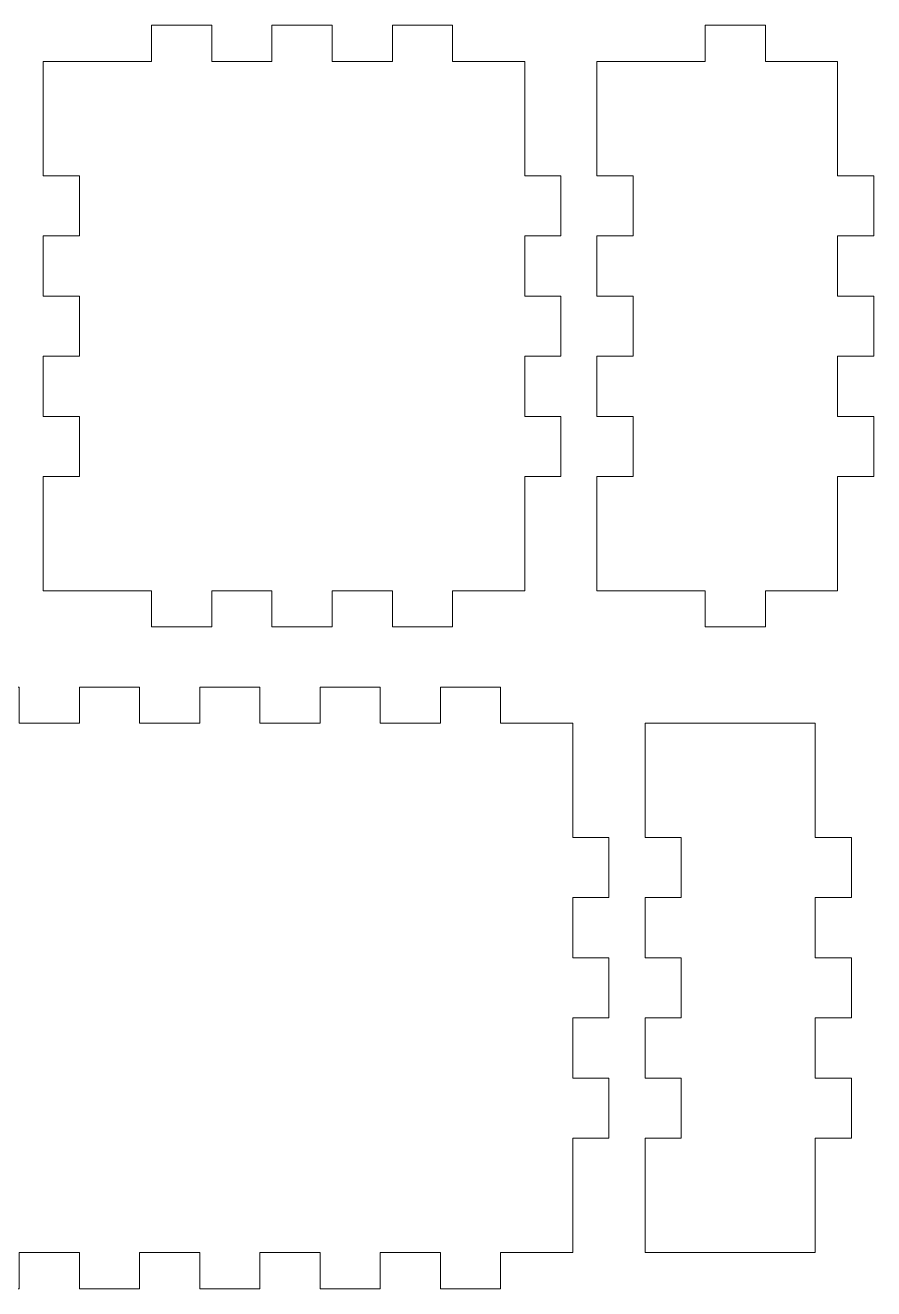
# Model space of a CAD drawing. Header units: centimetres. Extents: x -16 to 372, y -89 to 17.
# Drawn here: x 204.88 to 211.93, y 2.95 to 13.45 of the extents above; entities that cross this region are included whole.
import ezdxf

# ---------------------------------------------------------------- set-up
doc = ezdxf.new("R2010")
doc.units = ezdxf.units.CM
doc.header["$MEASUREMENT"] = 0
doc.layers.add('Capa 1', color=7, linetype='Continuous')

msp = doc.modelspace()

# ---------------------------------------------------------------- linework, layer by layer
at = {"layer": 'Capa 1', "color": 5, "lineweight": 9}
for points, knots in [([(205.03017, 8.74901), (205.03017, 8.74901), (205.68017, 8.74901), (205.68017, 8.74901), (205.68017, 8.74901), (205.68017, 8.74901), (205.93017, 8.74901), (205.93017, 8.74901), (205.93017, 8.74901), (205.93017, 8.74901), (205.93017, 8.44901), (205.93017, 8.44901), (205.93017, 8.44901), (205.93017, 8.44901), (206.43017, 8.44901), (206.43017, 8.44901), (206.43017, 8.44901), (206.43017, 8.44901), (206.43017, 8.74901), (206.43017, 8.74901), (206.43017, 8.74901), (206.43017, 8.74901), (206.68017, 8.74901), (206.68017, 8.74901), (206.68017, 8.74901), (206.68017, 8.74901), (206.93017, 8.74901), (206.93017, 8.74901), (206.93017, 8.74901), (206.93017, 8.74901), (206.93017, 8.44901), (206.93017, 8.44901), (206.93017, 8.44901), (206.93017, 8.44901), (207.43017, 8.44901), (207.43017, 8.44901), (207.43017, 8.44901), (207.43017, 8.44901), (207.43017, 8.74901), (207.43017, 8.74901), (207.43017, 8.74901), (207.43017, 8.74901), (207.68017, 8.74901), (207.68017, 8.74901), (207.68017, 8.74901), (207.68017, 8.74901), (207.93017, 8.74901), (207.93017, 8.74901), (207.93017, 8.74901), (207.93017, 8.74901), (207.93017, 8.44901), (207.93017, 8.44901), (207.93017, 8.44901), (207.93017, 8.44901), (208.43017, 8.44901), (208.43017, 8.44901), (208.43017, 8.44901), (208.43017, 8.44901), (208.43017, 8.74901), (208.43017, 8.74901), (208.43017, 8.74901), (208.43017, 8.74901), (208.68017, 8.74901), (208.68017, 8.74901), (208.68017, 8.74901), (208.68017, 8.74901), (209.03017, 8.74901), (209.03017, 8.74901), (209.03017, 8.74901), (209.03017, 8.74901), (209.03017, 9.44901), (209.03017, 9.44901), (209.03017, 9.44901), (209.03017, 9.44901), (209.03017, 9.69901), (209.03017, 9.69901), (209.03017, 9.69901), (209.03017, 9.69901), (209.33017, 9.69901), (209.33017, 9.69901), (209.33017, 9.69901), (209.33017, 9.69901), (209.33017, 10.19901), (209.33017, 10.19901), (209.33017, 10.19901), (209.33017, 10.19901), (209.03017, 10.19901), (209.03017, 10.19901), (209.03017, 10.19901), (209.03017, 10.19901), (209.03017, 10.44901), (209.03017, 10.44901), (209.03017, 10.44901), (209.03017, 10.44901), (209.03017, 10.69901), (209.03017, 10.69901), (209.03017, 10.69901), (209.03017, 10.69901), (209.33017, 10.69901), (209.33017, 10.69901), (209.33017, 10.69901), (209.33017, 10.69901), (209.33017, 11.19901), (209.33017, 11.19901), (209.33017, 11.19901), (209.33017, 11.19901), (209.03017, 11.19901), (209.03017, 11.19901), (209.03017, 11.19901), (209.03017, 11.19901), (209.03017, 11.44901), (209.03017, 11.44901), (209.03017, 11.44901), (209.03017, 11.44901), (209.03017, 11.69901), (209.03017, 11.69901), (209.03017, 11.69901), (209.03017, 11.69901), (209.33017, 11.69901), (209.33017, 11.69901), (209.33017, 11.69901), (209.33017, 11.69901), (209.33017, 12.19901), (209.33017, 12.19901), (209.33017, 12.19901), (209.33017, 12.19901), (209.03017, 12.19901), (209.03017, 12.19901), (209.03017, 12.19901), (209.03017, 12.19901), (209.03017, 12.44901), (209.03017, 12.44901), (209.03017, 12.44901), (209.03017, 12.44901), (209.03017, 13.14901), (209.03017, 13.14901), (209.03017, 13.14901), (209.03017, 13.14901), (208.68017, 13.14901), (208.68017, 13.14901), (208.68017, 13.14901), (208.68017, 13.14901), (208.43017, 13.14901), (208.43017, 13.14901), (208.43017, 13.14901), (208.43017, 13.14901), (208.43017, 13.44901), (208.43017, 13.44901), (208.43017, 13.44901), (208.43017, 13.44901), (207.93017, 13.44901), (207.93017, 13.44901), (207.93017, 13.44901), (207.93017, 13.44901), (207.93017, 13.14901), (207.93017, 13.14901), (207.93017, 13.14901), (207.93017, 13.14901), (207.68017, 13.14901), (207.68017, 13.14901), (207.68017, 13.14901), (207.68017, 13.14901), (207.43017, 13.14901), (207.43017, 13.14901), (207.43017, 13.14901), (207.43017, 13.14901), (207.43017, 13.44901), (207.43017, 13.44901), (207.43017, 13.44901), (207.43017, 13.44901), (206.93017, 13.44901), (206.93017, 13.44901), (206.93017, 13.44901), (206.93017, 13.44901), (206.93017, 13.14901), (206.93017, 13.14901), (206.93017, 13.14901), (206.93017, 13.14901), (206.68017, 13.14901), (206.68017, 13.14901), (206.68017, 13.14901), (206.68017, 13.14901), (206.43017, 13.14901), (206.43017, 13.14901), (206.43017, 13.14901), (206.43017, 13.14901), (206.43017, 13.44901), (206.43017, 13.44901), (206.43017, 13.44901), (206.43017, 13.44901), (205.93017, 13.44901), (205.93017, 13.44901), (205.93017, 13.44901), (205.93017, 13.44901), (205.93017, 13.14901), (205.93017, 13.14901), (205.93017, 13.14901), (205.93017, 13.14901), (205.68017, 13.14901), (205.68017, 13.14901), (205.68017, 13.14901), (205.68017, 13.14901), (205.03017, 13.14901), (205.03017, 13.14901), (205.03017, 13.14901), (205.03017, 13.14901), (205.03017, 12.44901), (205.03017, 12.44901), (205.03017, 12.44901), (205.03017, 12.44901), (205.03017, 12.19901), (205.03017, 12.19901), (205.03017, 12.19901), (205.03017, 12.19901), (205.33017, 12.19901), (205.33017, 12.19901), (205.33017, 12.19901), (205.33017, 12.19901), (205.33017, 11.69901), (205.33017, 11.69901), (205.33017, 11.69901), (205.33017, 11.69901), (205.03017, 11.69901), (205.03017, 11.69901), (205.03017, 11.69901), (205.03017, 11.69901), (205.03017, 11.44901), (205.03017, 11.44901), (205.03017, 11.44901), (205.03017, 11.44901), (205.03017, 11.19901), (205.03017, 11.19901), (205.03017, 11.19901), (205.03017, 11.19901), (205.33017, 11.19901), (205.33017, 11.19901), (205.33017, 11.19901), (205.33017, 11.19901), (205.33017, 10.69901), (205.33017, 10.69901), (205.33017, 10.69901), (205.33017, 10.69901), (205.03017, 10.69901), (205.03017, 10.69901), (205.03017, 10.69901), (205.03017, 10.69901), (205.03017, 10.44901), (205.03017, 10.44901), (205.03017, 10.44901), (205.03017, 10.44901), (205.03017, 10.19901), (205.03017, 10.19901), (205.03017, 10.19901), (205.03017, 10.19901), (205.33017, 10.19901), (205.33017, 10.19901), (205.33017, 10.19901), (205.33017, 10.19901), (205.33017, 9.69901), (205.33017, 9.69901), (205.33017, 9.69901), (205.33017, 9.69901), (205.03017, 9.69901), (205.03017, 9.69901), (205.03017, 9.69901), (205.03017, 9.69901), (205.03017, 9.44901), (205.03017, 9.44901), (205.03017, 9.44901), (205.03017, 9.44901), (205.03017, 8.74901), (205.03017, 8.74901)], [0, 0, 0, 0, 0.01449275, 0.01449275, 0.01449275, 0.01449275, 0.02898551, 0.02898551, 0.02898551, 0.02898551, 0.04347826, 0.04347826, 0.04347826, 0.04347826, 0.05797101, 0.05797101, 0.05797101, 0.05797101, 0.07246377, 0.07246377, 0.07246377, 0.07246377, 0.08695652, 0.08695652, 0.08695652, 0.08695652, 0.10144928, 0.10144928, 0.10144928, 0.10144928, 0.11594203, 0.11594203, 0.11594203, 0.11594203, 0.13043478, 0.13043478, 0.13043478, 0.13043478, 0.14492754, 0.14492754, 0.14492754, 0.14492754, 0.15942029, 0.15942029, 0.15942029, 0.15942029, 0.17391304, 0.17391304, 0.17391304, 0.17391304, 0.1884058, 0.1884058, 0.1884058, 0.1884058, 0.20289855, 0.20289855, 0.20289855, 0.20289855, 0.2173913, 0.2173913, 0.2173913, 0.2173913, 0.23188406, 0.23188406, 0.23188406, 0.23188406, 0.24637681, 0.24637681, 0.24637681, 0.24637681, 0.26086957, 0.26086957, 0.26086957, 0.26086957, 0.27536232, 0.27536232, 0.27536232, 0.27536232, 0.28985507, 0.28985507, 0.28985507, 0.28985507, 0.30434783, 0.30434783, 0.30434783, 0.30434783, 0.31884058, 0.31884058, 0.31884058, 0.31884058, 0.33333333, 0.33333333, 0.33333333, 0.33333333, 0.34782609, 0.34782609, 0.34782609, 0.34782609, 0.36231884, 0.36231884, 0.36231884, 0.36231884, 0.37681159, 0.37681159, 0.37681159, 0.37681159, 0.39130435, 0.39130435, 0.39130435, 0.39130435, 0.4057971, 0.4057971, 0.4057971, 0.4057971, 0.42028986, 0.42028986, 0.42028986, 0.42028986, 0.43478261, 0.43478261, 0.43478261, 0.43478261, 0.44927536, 0.44927536, 0.44927536, 0.44927536, 0.46376812, 0.46376812, 0.46376812, 0.46376812, 0.47826087, 0.47826087, 0.47826087, 0.47826087, 0.49275362, 0.49275362, 0.49275362, 0.49275362, 0.50724638, 0.50724638, 0.50724638, 0.50724638, 0.52173913, 0.52173913, 0.52173913, 0.52173913, 0.53623188, 0.53623188, 0.53623188, 0.53623188, 0.55072464, 0.55072464, 0.55072464, 0.55072464, 0.56521739, 0.56521739, 0.56521739, 0.56521739, 0.57971014, 0.57971014, 0.57971014, 0.57971014, 0.5942029, 0.5942029, 0.5942029, 0.5942029, 0.60869565, 0.60869565, 0.60869565, 0.60869565, 0.62318841, 0.62318841, 0.62318841, 0.62318841, 0.63768116, 0.63768116, 0.63768116, 0.63768116, 0.65217391, 0.65217391, 0.65217391, 0.65217391, 0.66666667, 0.66666667, 0.66666667, 0.66666667, 0.68115942, 0.68115942, 0.68115942, 0.68115942, 0.69565217, 0.69565217, 0.69565217, 0.69565217, 0.71014493, 0.71014493, 0.71014493, 0.71014493, 0.72463768, 0.72463768, 0.72463768, 0.72463768, 0.73913043, 0.73913043, 0.73913043, 0.73913043, 0.75362319, 0.75362319, 0.75362319, 0.75362319, 0.76811594, 0.76811594, 0.76811594, 0.76811594, 0.7826087, 0.7826087, 0.7826087, 0.7826087, 0.79710145, 0.79710145, 0.79710145, 0.79710145, 0.8115942, 0.8115942, 0.8115942, 0.8115942, 0.82608696, 0.82608696, 0.82608696, 0.82608696, 0.84057971, 0.84057971, 0.84057971, 0.84057971, 0.85507246, 0.85507246, 0.85507246, 0.85507246, 0.86956522, 0.86956522, 0.86956522, 0.86956522, 0.88405797, 0.88405797, 0.88405797, 0.88405797, 0.89855072, 0.89855072, 0.89855072, 0.89855072, 0.91304348, 0.91304348, 0.91304348, 0.91304348, 0.92753623, 0.92753623, 0.92753623, 0.92753623, 0.94202899, 0.94202899, 0.94202899, 0.94202899, 0.95652174, 0.95652174, 0.95652174, 0.95652174, 0.97101449, 0.97101449, 0.97101449, 0.97101449, 1, 1, 1, 1]), ([(209.63017, 8.74901), (209.63017, 8.74901), (210.28017, 8.74901), (210.28017, 8.74901), (210.28017, 8.74901), (210.28017, 8.74901), (210.53017, 8.74901), (210.53017, 8.74901), (210.53017, 8.74901), (210.53017, 8.74901), (210.53017, 8.44901), (210.53017, 8.44901), (210.53017, 8.44901), (210.53017, 8.44901), (211.03017, 8.44901), (211.03017, 8.44901), (211.03017, 8.44901), (211.03017, 8.44901), (211.03017, 8.74901), (211.03017, 8.74901), (211.03017, 8.74901), (211.03017, 8.74901), (211.28017, 8.74901), (211.28017, 8.74901), (211.28017, 8.74901), (211.28017, 8.74901), (211.63017, 8.74901), (211.63017, 8.74901), (211.63017, 8.74901), (211.63017, 8.74901), (211.63017, 9.44901), (211.63017, 9.44901), (211.63017, 9.44901), (211.63017, 9.44901), (211.63017, 9.69901), (211.63017, 9.69901), (211.63017, 9.69901), (211.63017, 9.69901), (211.93017, 9.69901), (211.93017, 9.69901), (211.93017, 9.69901), (211.93017, 9.69901), (211.93017, 10.19901), (211.93017, 10.19901), (211.93017, 10.19901), (211.93017, 10.19901), (211.63017, 10.19901), (211.63017, 10.19901), (211.63017, 10.19901), (211.63017, 10.19901), (211.63017, 10.44901), (211.63017, 10.44901), (211.63017, 10.44901), (211.63017, 10.44901), (211.63017, 10.69901), (211.63017, 10.69901), (211.63017, 10.69901), (211.63017, 10.69901), (211.93017, 10.69901), (211.93017, 10.69901), (211.93017, 10.69901), (211.93017, 10.69901), (211.93017, 11.19901), (211.93017, 11.19901), (211.93017, 11.19901), (211.93017, 11.19901), (211.63017, 11.19901), (211.63017, 11.19901), (211.63017, 11.19901), (211.63017, 11.19901), (211.63017, 11.44901), (211.63017, 11.44901), (211.63017, 11.44901), (211.63017, 11.44901), (211.63017, 11.69901), (211.63017, 11.69901), (211.63017, 11.69901), (211.63017, 11.69901), (211.93017, 11.69901), (211.93017, 11.69901), (211.93017, 11.69901), (211.93017, 11.69901), (211.93017, 12.19901), (211.93017, 12.19901), (211.93017, 12.19901), (211.93017, 12.19901), (211.63017, 12.19901), (211.63017, 12.19901), (211.63017, 12.19901), (211.63017, 12.19901), (211.63017, 12.44901), (211.63017, 12.44901), (211.63017, 12.44901), (211.63017, 12.44901), (211.63017, 13.14901), (211.63017, 13.14901), (211.63017, 13.14901), (211.63017, 13.14901), (211.28017, 13.14901), (211.28017, 13.14901), (211.28017, 13.14901), (211.28017, 13.14901), (211.03017, 13.14901), (211.03017, 13.14901), (211.03017, 13.14901), (211.03017, 13.14901), (211.03017, 13.44901), (211.03017, 13.44901), (211.03017, 13.44901), (211.03017, 13.44901), (210.53017, 13.44901), (210.53017, 13.44901), (210.53017, 13.44901), (210.53017, 13.44901), (210.53017, 13.14901), (210.53017, 13.14901), (210.53017, 13.14901), (210.53017, 13.14901), (210.28017, 13.14901), (210.28017, 13.14901), (210.28017, 13.14901), (210.28017, 13.14901), (209.63017, 13.14901), (209.63017, 13.14901), (209.63017, 13.14901), (209.63017, 13.14901), (209.63017, 12.44901), (209.63017, 12.44901), (209.63017, 12.44901), (209.63017, 12.44901), (209.63017, 12.19901), (209.63017, 12.19901), (209.63017, 12.19901), (209.63017, 12.19901), (209.93017, 12.19901), (209.93017, 12.19901), (209.93017, 12.19901), (209.93017, 12.19901), (209.93017, 11.69901), (209.93017, 11.69901), (209.93017, 11.69901), (209.93017, 11.69901), (209.63017, 11.69901), (209.63017, 11.69901), (209.63017, 11.69901), (209.63017, 11.69901), (209.63017, 11.44901), (209.63017, 11.44901), (209.63017, 11.44901), (209.63017, 11.44901), (209.63017, 11.19901), (209.63017, 11.19901), (209.63017, 11.19901), (209.63017, 11.19901), (209.93017, 11.19901), (209.93017, 11.19901), (209.93017, 11.19901), (209.93017, 11.19901), (209.93017, 10.69901), (209.93017, 10.69901), (209.93017, 10.69901), (209.93017, 10.69901), (209.63017, 10.69901), (209.63017, 10.69901), (209.63017, 10.69901), (209.63017, 10.69901), (209.63017, 10.44901), (209.63017, 10.44901), (209.63017, 10.44901), (209.63017, 10.44901), (209.63017, 10.19901), (209.63017, 10.19901), (209.63017, 10.19901), (209.63017, 10.19901), (209.93017, 10.19901), (209.93017, 10.19901), (209.93017, 10.19901), (209.93017, 10.19901), (209.93017, 9.69901), (209.93017, 9.69901), (209.93017, 9.69901), (209.93017, 9.69901), (209.63017, 9.69901), (209.63017, 9.69901), (209.63017, 9.69901), (209.63017, 9.69901), (209.63017, 9.44901), (209.63017, 9.44901), (209.63017, 9.44901), (209.63017, 9.44901), (209.63017, 8.74901), (209.63017, 8.74901)], [0, 0, 0, 0, 0.02040816, 0.02040816, 0.02040816, 0.02040816, 0.04081633, 0.04081633, 0.04081633, 0.04081633, 0.06122449, 0.06122449, 0.06122449, 0.06122449, 0.08163265, 0.08163265, 0.08163265, 0.08163265, 0.10204082, 0.10204082, 0.10204082, 0.10204082, 0.12244898, 0.12244898, 0.12244898, 0.12244898, 0.14285714, 0.14285714, 0.14285714, 0.14285714, 0.16326531, 0.16326531, 0.16326531, 0.16326531, 0.18367347, 0.18367347, 0.18367347, 0.18367347, 0.20408163, 0.20408163, 0.20408163, 0.20408163, 0.2244898, 0.2244898, 0.2244898, 0.2244898, 0.24489796, 0.24489796, 0.24489796, 0.24489796, 0.26530612, 0.26530612, 0.26530612, 0.26530612, 0.28571429, 0.28571429, 0.28571429, 0.28571429, 0.30612245, 0.30612245, 0.30612245, 0.30612245, 0.32653061, 0.32653061, 0.32653061, 0.32653061, 0.34693878, 0.34693878, 0.34693878, 0.34693878, 0.36734694, 0.36734694, 0.36734694, 0.36734694, 0.3877551, 0.3877551, 0.3877551, 0.3877551, 0.40816327, 0.40816327, 0.40816327, 0.40816327, 0.42857143, 0.42857143, 0.42857143, 0.42857143, 0.44897959, 0.44897959, 0.44897959, 0.44897959, 0.46938776, 0.46938776, 0.46938776, 0.46938776, 0.48979592, 0.48979592, 0.48979592, 0.48979592, 0.51020408, 0.51020408, 0.51020408, 0.51020408, 0.53061224, 0.53061224, 0.53061224, 0.53061224, 0.55102041, 0.55102041, 0.55102041, 0.55102041, 0.57142857, 0.57142857, 0.57142857, 0.57142857, 0.59183673, 0.59183673, 0.59183673, 0.59183673, 0.6122449, 0.6122449, 0.6122449, 0.6122449, 0.63265306, 0.63265306, 0.63265306, 0.63265306, 0.65306122, 0.65306122, 0.65306122, 0.65306122, 0.67346939, 0.67346939, 0.67346939, 0.67346939, 0.69387755, 0.69387755, 0.69387755, 0.69387755, 0.71428571, 0.71428571, 0.71428571, 0.71428571, 0.73469388, 0.73469388, 0.73469388, 0.73469388, 0.75510204, 0.75510204, 0.75510204, 0.75510204, 0.7755102, 0.7755102, 0.7755102, 0.7755102, 0.79591837, 0.79591837, 0.79591837, 0.79591837, 0.81632653, 0.81632653, 0.81632653, 0.81632653, 0.83673469, 0.83673469, 0.83673469, 0.83673469, 0.85714286, 0.85714286, 0.85714286, 0.85714286, 0.87755102, 0.87755102, 0.87755102, 0.87755102, 0.89795918, 0.89795918, 0.89795918, 0.89795918, 0.91836735, 0.91836735, 0.91836735, 0.91836735, 0.93877551, 0.93877551, 0.93877551, 0.93877551, 0.95918367, 0.95918367, 0.95918367, 0.95918367, 1, 1, 1, 1]), ([(203.43017, 3.24901), (203.43017, 3.24901), (204.08017, 3.24901), (204.08017, 3.24901), (204.08017, 3.24901), (204.08017, 3.24901), (204.33017, 3.24901), (204.33017, 3.24901), (204.33017, 3.24901), (204.33017, 3.24901), (204.33017, 2.94901), (204.33017, 2.94901), (204.33017, 2.94901), (204.33017, 2.94901), (204.83017, 2.94901), (204.83017, 2.94901), (204.83017, 2.94901), (204.83017, 2.94901), (204.83017, 3.24901), (204.83017, 3.24901), (204.83017, 3.24901), (204.83017, 3.24901), (205.08017, 3.24901), (205.08017, 3.24901), (205.08017, 3.24901), (205.08017, 3.24901), (205.33017, 3.24901), (205.33017, 3.24901), (205.33017, 3.24901), (205.33017, 3.24901), (205.33017, 2.94901), (205.33017, 2.94901), (205.33017, 2.94901), (205.33017, 2.94901), (205.83017, 2.94901), (205.83017, 2.94901), (205.83017, 2.94901), (205.83017, 2.94901), (205.83017, 3.24901), (205.83017, 3.24901), (205.83017, 3.24901), (205.83017, 3.24901), (206.08017, 3.24901), (206.08017, 3.24901), (206.08017, 3.24901), (206.08017, 3.24901), (206.33017, 3.24901), (206.33017, 3.24901), (206.33017, 3.24901), (206.33017, 3.24901), (206.33017, 2.94901), (206.33017, 2.94901), (206.33017, 2.94901), (206.33017, 2.94901), (206.83017, 2.94901), (206.83017, 2.94901), (206.83017, 2.94901), (206.83017, 2.94901), (206.83017, 3.24901), (206.83017, 3.24901), (206.83017, 3.24901), (206.83017, 3.24901), (207.08017, 3.24901), (207.08017, 3.24901), (207.08017, 3.24901), (207.08017, 3.24901), (207.33017, 3.24901), (207.33017, 3.24901), (207.33017, 3.24901), (207.33017, 3.24901), (207.33017, 2.94901), (207.33017, 2.94901), (207.33017, 2.94901), (207.33017, 2.94901), (207.83017, 2.94901), (207.83017, 2.94901), (207.83017, 2.94901), (207.83017, 2.94901), (207.83017, 3.24901), (207.83017, 3.24901), (207.83017, 3.24901), (207.83017, 3.24901), (208.08017, 3.24901), (208.08017, 3.24901), (208.08017, 3.24901), (208.08017, 3.24901), (208.33017, 3.24901), (208.33017, 3.24901), (208.33017, 3.24901), (208.33017, 3.24901), (208.33017, 2.94901), (208.33017, 2.94901), (208.33017, 2.94901), (208.33017, 2.94901), (208.83017, 2.94901), (208.83017, 2.94901), (208.83017, 2.94901), (208.83017, 2.94901), (208.83017, 3.24901), (208.83017, 3.24901), (208.83017, 3.24901), (208.83017, 3.24901), (209.08017, 3.24901), (209.08017, 3.24901), (209.08017, 3.24901), (209.08017, 3.24901), (209.43017, 3.24901), (209.43017, 3.24901), (209.43017, 3.24901), (209.43017, 3.24901), (209.43017, 3.94901), (209.43017, 3.94901), (209.43017, 3.94901), (209.43017, 3.94901), (209.43017, 4.19901), (209.43017, 4.19901), (209.43017, 4.19901), (209.43017, 4.19901), (209.73017, 4.19901), (209.73017, 4.19901), (209.73017, 4.19901), (209.73017, 4.19901), (209.73017, 4.69901), (209.73017, 4.69901), (209.73017, 4.69901), (209.73017, 4.69901), (209.43017, 4.69901), (209.43017, 4.69901), (209.43017, 4.69901), (209.43017, 4.69901), (209.43017, 4.94901), (209.43017, 4.94901), (209.43017, 4.94901), (209.43017, 4.94901), (209.43017, 5.19901), (209.43017, 5.19901), (209.43017, 5.19901), (209.43017, 5.19901), (209.73017, 5.19901), (209.73017, 5.19901), (209.73017, 5.19901), (209.73017, 5.19901), (209.73017, 5.69901), (209.73017, 5.69901), (209.73017, 5.69901), (209.73017, 5.69901), (209.43017, 5.69901), (209.43017, 5.69901), (209.43017, 5.69901), (209.43017, 5.69901), (209.43017, 5.94901), (209.43017, 5.94901), (209.43017, 5.94901), (209.43017, 5.94901), (209.43017, 6.19901), (209.43017, 6.19901), (209.43017, 6.19901), (209.43017, 6.19901), (209.73017, 6.19901), (209.73017, 6.19901), (209.73017, 6.19901), (209.73017, 6.19901), (209.73017, 6.69901), (209.73017, 6.69901), (209.73017, 6.69901), (209.73017, 6.69901), (209.43017, 6.69901), (209.43017, 6.69901), (209.43017, 6.69901), (209.43017, 6.69901), (209.43017, 6.94901), (209.43017, 6.94901), (209.43017, 6.94901), (209.43017, 6.94901), (209.43017, 7.64901), (209.43017, 7.64901), (209.43017, 7.64901), (209.43017, 7.64901), (209.08017, 7.64901), (209.08017, 7.64901), (209.08017, 7.64901), (209.08017, 7.64901), (208.83017, 7.64901), (208.83017, 7.64901), (208.83017, 7.64901), (208.83017, 7.64901), (208.83017, 7.94901), (208.83017, 7.94901), (208.83017, 7.94901), (208.83017, 7.94901), (208.33017, 7.94901), (208.33017, 7.94901), (208.33017, 7.94901), (208.33017, 7.94901), (208.33017, 7.64901), (208.33017, 7.64901), (208.33017, 7.64901), (208.33017, 7.64901), (208.08017, 7.64901), (208.08017, 7.64901), (208.08017, 7.64901), (208.08017, 7.64901), (207.83017, 7.64901), (207.83017, 7.64901), (207.83017, 7.64901), (207.83017, 7.64901), (207.83017, 7.94901), (207.83017, 7.94901), (207.83017, 7.94901), (207.83017, 7.94901), (207.33017, 7.94901), (207.33017, 7.94901), (207.33017, 7.94901), (207.33017, 7.94901), (207.33017, 7.64901), (207.33017, 7.64901), (207.33017, 7.64901), (207.33017, 7.64901), (207.08017, 7.64901), (207.08017, 7.64901), (207.08017, 7.64901), (207.08017, 7.64901), (206.83017, 7.64901), (206.83017, 7.64901), (206.83017, 7.64901), (206.83017, 7.64901), (206.83017, 7.94901), (206.83017, 7.94901), (206.83017, 7.94901), (206.83017, 7.94901), (206.33017, 7.94901), (206.33017, 7.94901), (206.33017, 7.94901), (206.33017, 7.94901), (206.33017, 7.64901), (206.33017, 7.64901), (206.33017, 7.64901), (206.33017, 7.64901), (206.08017, 7.64901), (206.08017, 7.64901), (206.08017, 7.64901), (206.08017, 7.64901), (205.83017, 7.64901), (205.83017, 7.64901), (205.83017, 7.64901), (205.83017, 7.64901), (205.83017, 7.94901), (205.83017, 7.94901), (205.83017, 7.94901), (205.83017, 7.94901), (205.33017, 7.94901), (205.33017, 7.94901), (205.33017, 7.94901), (205.33017, 7.94901), (205.33017, 7.64901), (205.33017, 7.64901), (205.33017, 7.64901), (205.33017, 7.64901), (205.08017, 7.64901), (205.08017, 7.64901), (205.08017, 7.64901), (205.08017, 7.64901), (204.83017, 7.64901), (204.83017, 7.64901), (204.83017, 7.64901), (204.83017, 7.64901), (204.83017, 7.94901), (204.83017, 7.94901), (204.83017, 7.94901), (204.83017, 7.94901), (204.33017, 7.94901), (204.33017, 7.94901), (204.33017, 7.94901), (204.33017, 7.94901), (204.33017, 7.64901), (204.33017, 7.64901), (204.33017, 7.64901), (204.33017, 7.64901), (204.08017, 7.64901), (204.08017, 7.64901), (204.08017, 7.64901), (204.08017, 7.64901), (203.43017, 7.64901), (203.43017, 7.64901), (203.43017, 7.64901), (203.43017, 7.64901), (203.43017, 6.94901), (203.43017, 6.94901), (203.43017, 6.94901), (203.43017, 6.94901), (203.43017, 6.69901), (203.43017, 6.69901), (203.43017, 6.69901), (203.43017, 6.69901), (203.73017, 6.69901), (203.73017, 6.69901), (203.73017, 6.69901), (203.73017, 6.69901), (203.73017, 6.19901), (203.73017, 6.19901), (203.73017, 6.19901), (203.73017, 6.19901), (203.43017, 6.19901), (203.43017, 6.19901), (203.43017, 6.19901), (203.43017, 6.19901), (203.43017, 5.94901), (203.43017, 5.94901), (203.43017, 5.94901), (203.43017, 5.94901), (203.43017, 5.69901), (203.43017, 5.69901), (203.43017, 5.69901), (203.43017, 5.69901), (203.73017, 5.69901), (203.73017, 5.69901), (203.73017, 5.69901), (203.73017, 5.69901), (203.73017, 5.19901), (203.73017, 5.19901), (203.73017, 5.19901), (203.73017, 5.19901), (203.43017, 5.19901), (203.43017, 5.19901), (203.43017, 5.19901), (203.43017, 5.19901), (203.43017, 4.94901), (203.43017, 4.94901), (203.43017, 4.94901), (203.43017, 4.94901), (203.43017, 4.69901), (203.43017, 4.69901), (203.43017, 4.69901), (203.43017, 4.69901), (203.73017, 4.69901), (203.73017, 4.69901), (203.73017, 4.69901), (203.73017, 4.69901), (203.73017, 4.19901), (203.73017, 4.19901), (203.73017, 4.19901), (203.73017, 4.19901), (203.43017, 4.19901), (203.43017, 4.19901), (203.43017, 4.19901), (203.43017, 4.19901), (203.43017, 3.94901), (203.43017, 3.94901), (203.43017, 3.94901), (203.43017, 3.94901), (203.43017, 3.24901), (203.43017, 3.24901)], [0, 0, 0, 0, 0.01123596, 0.01123596, 0.01123596, 0.01123596, 0.02247191, 0.02247191, 0.02247191, 0.02247191, 0.03370787, 0.03370787, 0.03370787, 0.03370787, 0.04494382, 0.04494382, 0.04494382, 0.04494382, 0.05617978, 0.05617978, 0.05617978, 0.05617978, 0.06741573, 0.06741573, 0.06741573, 0.06741573, 0.07865169, 0.07865169, 0.07865169, 0.07865169, 0.08988764, 0.08988764, 0.08988764, 0.08988764, 0.1011236, 0.1011236, 0.1011236, 0.1011236, 0.11235955, 0.11235955, 0.11235955, 0.11235955, 0.12359551, 0.12359551, 0.12359551, 0.12359551, 0.13483146, 0.13483146, 0.13483146, 0.13483146, 0.14606742, 0.14606742, 0.14606742, 0.14606742, 0.15730337, 0.15730337, 0.15730337, 0.15730337, 0.16853933, 0.16853933, 0.16853933, 0.16853933, 0.17977528, 0.17977528, 0.17977528, 0.17977528, 0.19101124, 0.19101124, 0.19101124, 0.19101124, 0.20224719, 0.20224719, 0.20224719, 0.20224719, 0.21348315, 0.21348315, 0.21348315, 0.21348315, 0.2247191, 0.2247191, 0.2247191, 0.2247191, 0.23595506, 0.23595506, 0.23595506, 0.23595506, 0.24719101, 0.24719101, 0.24719101, 0.24719101, 0.25842697, 0.25842697, 0.25842697, 0.25842697, 0.26966292, 0.26966292, 0.26966292, 0.26966292, 0.28089888, 0.28089888, 0.28089888, 0.28089888, 0.29213483, 0.29213483, 0.29213483, 0.29213483, 0.30337079, 0.30337079, 0.30337079, 0.30337079, 0.31460674, 0.31460674, 0.31460674, 0.31460674, 0.3258427, 0.3258427, 0.3258427, 0.3258427, 0.33707865, 0.33707865, 0.33707865, 0.33707865, 0.34831461, 0.34831461, 0.34831461, 0.34831461, 0.35955056, 0.35955056, 0.35955056, 0.35955056, 0.37078652, 0.37078652, 0.37078652, 0.37078652, 0.38202247, 0.38202247, 0.38202247, 0.38202247, 0.39325843, 0.39325843, 0.39325843, 0.39325843, 0.40449438, 0.40449438, 0.40449438, 0.40449438, 0.41573034, 0.41573034, 0.41573034, 0.41573034, 0.42696629, 0.42696629, 0.42696629, 0.42696629, 0.43820225, 0.43820225, 0.43820225, 0.43820225, 0.4494382, 0.4494382, 0.4494382, 0.4494382, 0.46067416, 0.46067416, 0.46067416, 0.46067416, 0.47191011, 0.47191011, 0.47191011, 0.47191011, 0.48314607, 0.48314607, 0.48314607, 0.48314607, 0.49438202, 0.49438202, 0.49438202, 0.49438202, 0.50561798, 0.50561798, 0.50561798, 0.50561798, 0.51685393, 0.51685393, 0.51685393, 0.51685393, 0.52808989, 0.52808989, 0.52808989, 0.52808989, 0.53932584, 0.53932584, 0.53932584, 0.53932584, 0.5505618, 0.5505618, 0.5505618, 0.5505618, 0.56179775, 0.56179775, 0.56179775, 0.56179775, 0.57303371, 0.57303371, 0.57303371, 0.57303371, 0.58426966, 0.58426966, 0.58426966, 0.58426966, 0.59550562, 0.59550562, 0.59550562, 0.59550562, 0.60674157, 0.60674157, 0.60674157, 0.60674157, 0.61797753, 0.61797753, 0.61797753, 0.61797753, 0.62921348, 0.62921348, 0.62921348, 0.62921348, 0.64044944, 0.64044944, 0.64044944, 0.64044944, 0.65168539, 0.65168539, 0.65168539, 0.65168539, 0.66292135, 0.66292135, 0.66292135, 0.66292135, 0.6741573, 0.6741573, 0.6741573, 0.6741573, 0.68539326, 0.68539326, 0.68539326, 0.68539326, 0.69662921, 0.69662921, 0.69662921, 0.69662921, 0.70786517, 0.70786517, 0.70786517, 0.70786517, 0.71910112, 0.71910112, 0.71910112, 0.71910112, 0.73033708, 0.73033708, 0.73033708, 0.73033708, 0.74157303, 0.74157303, 0.74157303, 0.74157303, 0.75280899, 0.75280899, 0.75280899, 0.75280899, 0.76404494, 0.76404494, 0.76404494, 0.76404494, 0.7752809, 0.7752809, 0.7752809, 0.7752809, 0.78651685, 0.78651685, 0.78651685, 0.78651685, 0.79775281, 0.79775281, 0.79775281, 0.79775281, 0.80898876, 0.80898876, 0.80898876, 0.80898876, 0.82022472, 0.82022472, 0.82022472, 0.82022472, 0.83146067, 0.83146067, 0.83146067, 0.83146067, 0.84269663, 0.84269663, 0.84269663, 0.84269663, 0.85393258, 0.85393258, 0.85393258, 0.85393258, 0.86516854, 0.86516854, 0.86516854, 0.86516854, 0.87640449, 0.87640449, 0.87640449, 0.87640449, 0.88764045, 0.88764045, 0.88764045, 0.88764045, 0.8988764, 0.8988764, 0.8988764, 0.8988764, 0.91011236, 0.91011236, 0.91011236, 0.91011236, 0.92134831, 0.92134831, 0.92134831, 0.92134831, 0.93258427, 0.93258427, 0.93258427, 0.93258427, 0.94382022, 0.94382022, 0.94382022, 0.94382022, 0.95505618, 0.95505618, 0.95505618, 0.95505618, 0.96629213, 0.96629213, 0.96629213, 0.96629213, 0.97752809, 0.97752809, 0.97752809, 0.97752809, 1, 1, 1, 1]), ([(210.03017, 3.24901), (210.03017, 3.24901), (210.88728, 3.24901), (210.88728, 3.24901), (210.88728, 3.24901), (210.88728, 3.24901), (211.44438, 3.24901), (211.44438, 3.24901), (211.44438, 3.24901), (211.44438, 3.24901), (211.44438, 3.94901), (211.44438, 3.94901), (211.44438, 3.94901), (211.44438, 3.94901), (211.44438, 4.19901), (211.44438, 4.19901), (211.44438, 4.19901), (211.44438, 4.19901), (211.74438, 4.19901), (211.74438, 4.19901), (211.74438, 4.19901), (211.74438, 4.19901), (211.74438, 4.69901), (211.74438, 4.69901), (211.74438, 4.69901), (211.74438, 4.69901), (211.44438, 4.69901), (211.44438, 4.69901), (211.44438, 4.69901), (211.44438, 4.69901), (211.44438, 4.94901), (211.44438, 4.94901), (211.44438, 4.94901), (211.44438, 4.94901), (211.44438, 5.19901), (211.44438, 5.19901), (211.44438, 5.19901), (211.44438, 5.19901), (211.74438, 5.19901), (211.74438, 5.19901), (211.74438, 5.19901), (211.74438, 5.19901), (211.74438, 5.69901), (211.74438, 5.69901), (211.74438, 5.69901), (211.74438, 5.69901), (211.44438, 5.69901), (211.44438, 5.69901), (211.44438, 5.69901), (211.44438, 5.69901), (211.44438, 5.94901), (211.44438, 5.94901), (211.44438, 5.94901), (211.44438, 5.94901), (211.44438, 6.19901), (211.44438, 6.19901), (211.44438, 6.19901), (211.44438, 6.19901), (211.74438, 6.19901), (211.74438, 6.19901), (211.74438, 6.19901), (211.74438, 6.19901), (211.74438, 6.69901), (211.74438, 6.69901), (211.74438, 6.69901), (211.74438, 6.69901), (211.44438, 6.69901), (211.44438, 6.69901), (211.44438, 6.69901), (211.44438, 6.69901), (211.44438, 6.94901), (211.44438, 6.94901), (211.44438, 6.94901), (211.44438, 6.94901), (211.44438, 7.64901), (211.44438, 7.64901), (211.44438, 7.64901), (211.44438, 7.64901), (210.88728, 7.64901), (210.88728, 7.64901), (210.88728, 7.64901), (210.88728, 7.64901), (210.03017, 7.64901), (210.03017, 7.64901), (210.03017, 7.64901), (210.03017, 7.64901), (210.03017, 6.94901), (210.03017, 6.94901), (210.03017, 6.94901), (210.03017, 6.94901), (210.03017, 6.69901), (210.03017, 6.69901), (210.03017, 6.69901), (210.03017, 6.69901), (210.33017, 6.69901), (210.33017, 6.69901), (210.33017, 6.69901), (210.33017, 6.69901), (210.33017, 6.19901), (210.33017, 6.19901), (210.33017, 6.19901), (210.33017, 6.19901), (210.03017, 6.19901), (210.03017, 6.19901), (210.03017, 6.19901), (210.03017, 6.19901), (210.03017, 5.94901), (210.03017, 5.94901), (210.03017, 5.94901), (210.03017, 5.94901), (210.03017, 5.69901), (210.03017, 5.69901), (210.03017, 5.69901), (210.03017, 5.69901), (210.33017, 5.69901), (210.33017, 5.69901), (210.33017, 5.69901), (210.33017, 5.69901), (210.33017, 5.19901), (210.33017, 5.19901), (210.33017, 5.19901), (210.33017, 5.19901), (210.03017, 5.19901), (210.03017, 5.19901), (210.03017, 5.19901), (210.03017, 5.19901), (210.03017, 4.94901), (210.03017, 4.94901), (210.03017, 4.94901), (210.03017, 4.94901), (210.03017, 4.69901), (210.03017, 4.69901), (210.03017, 4.69901), (210.03017, 4.69901), (210.33017, 4.69901), (210.33017, 4.69901), (210.33017, 4.69901), (210.33017, 4.69901), (210.33017, 4.19901), (210.33017, 4.19901), (210.33017, 4.19901), (210.33017, 4.19901), (210.03017, 4.19901), (210.03017, 4.19901), (210.03017, 4.19901), (210.03017, 4.19901), (210.03017, 3.94901), (210.03017, 3.94901), (210.03017, 3.94901), (210.03017, 3.94901), (210.03017, 3.24901), (210.03017, 3.24901)], [0, 0, 0, 0, 0.02564103, 0.02564103, 0.02564103, 0.02564103, 0.05128205, 0.05128205, 0.05128205, 0.05128205, 0.07692308, 0.07692308, 0.07692308, 0.07692308, 0.1025641, 0.1025641, 0.1025641, 0.1025641, 0.12820513, 0.12820513, 0.12820513, 0.12820513, 0.15384615, 0.15384615, 0.15384615, 0.15384615, 0.17948718, 0.17948718, 0.17948718, 0.17948718, 0.20512821, 0.20512821, 0.20512821, 0.20512821, 0.23076923, 0.23076923, 0.23076923, 0.23076923, 0.25641026, 0.25641026, 0.25641026, 0.25641026, 0.28205128, 0.28205128, 0.28205128, 0.28205128, 0.30769231, 0.30769231, 0.30769231, 0.30769231, 0.33333333, 0.33333333, 0.33333333, 0.33333333, 0.35897436, 0.35897436, 0.35897436, 0.35897436, 0.38461538, 0.38461538, 0.38461538, 0.38461538, 0.41025641, 0.41025641, 0.41025641, 0.41025641, 0.43589744, 0.43589744, 0.43589744, 0.43589744, 0.46153846, 0.46153846, 0.46153846, 0.46153846, 0.48717949, 0.48717949, 0.48717949, 0.48717949, 0.51282051, 0.51282051, 0.51282051, 0.51282051, 0.53846154, 0.53846154, 0.53846154, 0.53846154, 0.56410256, 0.56410256, 0.56410256, 0.56410256, 0.58974359, 0.58974359, 0.58974359, 0.58974359, 0.61538462, 0.61538462, 0.61538462, 0.61538462, 0.64102564, 0.64102564, 0.64102564, 0.64102564, 0.66666667, 0.66666667, 0.66666667, 0.66666667, 0.69230769, 0.69230769, 0.69230769, 0.69230769, 0.71794872, 0.71794872, 0.71794872, 0.71794872, 0.74358974, 0.74358974, 0.74358974, 0.74358974, 0.76923077, 0.76923077, 0.76923077, 0.76923077, 0.79487179, 0.79487179, 0.79487179, 0.79487179, 0.82051282, 0.82051282, 0.82051282, 0.82051282, 0.84615385, 0.84615385, 0.84615385, 0.84615385, 0.87179487, 0.87179487, 0.87179487, 0.87179487, 0.8974359, 0.8974359, 0.8974359, 0.8974359, 0.92307692, 0.92307692, 0.92307692, 0.92307692, 0.94871795, 0.94871795, 0.94871795, 0.94871795, 1, 1, 1, 1])]:
    msp.add_open_spline(points, degree=3, knots=knots, dxfattribs=at)

doc.saveas('drawing.dxf')
